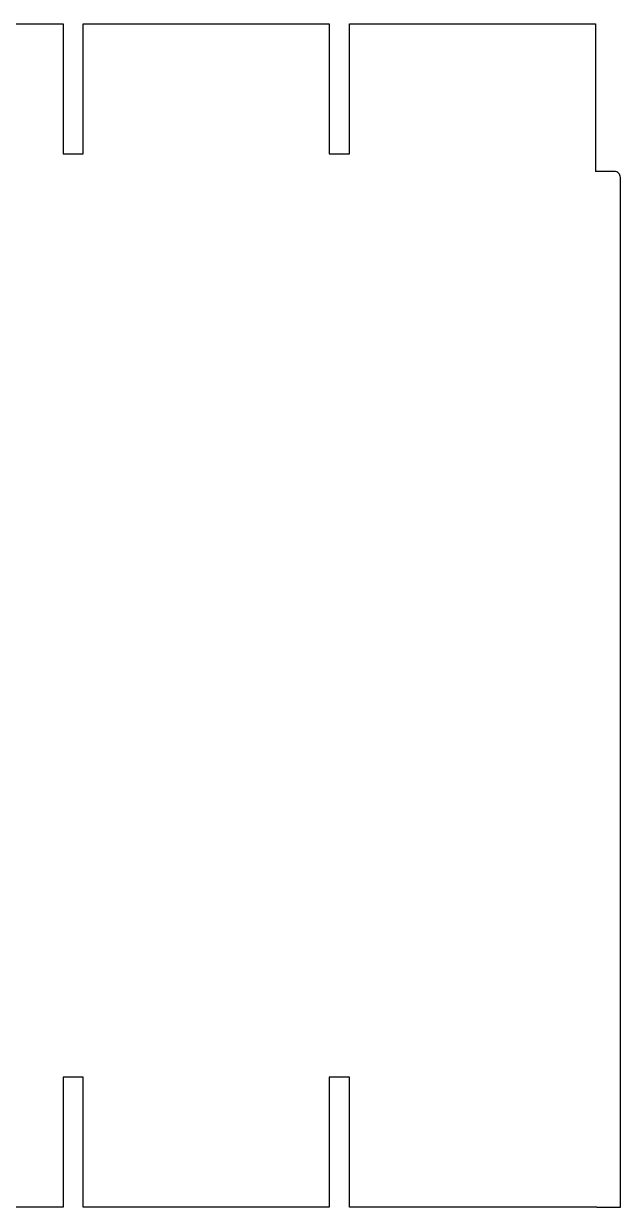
# Model space of a CAD drawing. Header units: millimetres. Extents: x 0 to 840, y -1485 to 297.
# Drawn here: x 195.1 to 200.15, y -1309.43 to -1299.43 of the extents above; entities that cross this region are included whole.
import ezdxf

# ---------------------------------------------------------------- set-up
doc = ezdxf.new("R2010")
doc.units = ezdxf.units.MM

# ---------------------------------------------------------------- blocks, each defined once
blk = doc.blocks.new('OTM30F3M_(40_60_63_80_100_125)_M')
at = {"layer": 'Defpoints', "color": 3, "linetype": 'Continuous'}
for points in [[(16.2, 10), (18.29, 10), (18.29, 8.901), (18.46, 8.901), (18.46, 10), (20.54, 10), (20.54, 8.901), (20.71, 8.901), (20.71, 10), (22.79, 10), (22.79, 8.951)], [(22.79, 8.951), (22.79, 8.751)], [(22.79, 8.8), (22.79, 8.8)], [(22.79, 8.8), (22.79, 8.8)], [(22.95, 8.751), (22.79, 8.751)], [(22.8, 0.001), (23, 0.001), (23, 8.701)], [(18.66, 0.001), (18.46, 0.001), (18.46, 1.101), (18.29, 1.101), (18.29, 0.001), (18.09, 0.001)], [(20.54, 1.101), (20.54, 0.001), (20.34, 0.001)], [(20.71, 1.101), (20.54, 1.101)], [(20.91, 0.001), (20.71, 0.001), (20.71, 1.101)], [(18.09, 0), (16.41, 0)], [(18.09, 0.001), (18.09, 0)], [(18.66, 0), (18.66, 0), (18.66, 0), (18.66, 0), (18.66, 0), (18.66, 0), (18.66, 0), (18.66, 0), (18.66, 0), (18.66, 0), (18.66, 0), (18.66, 0), (18.66, 0.001), (18.66, 0.001), (18.66, 0.001), (18.66, 0.001), (18.66, 0.001), (18.66, 0.001), (18.66, 0.001)], [(20.34, 0), (18.66, 0)], [(18.66, 0), (18.66, 0)], [(20.34, 0), (20.34, 0.001)], [(20.34, 0.001), (20.34, 0.001), (20.34, 0.001), (20.34, 0.001), (20.34, 0.001), (20.34, 0.001), (20.34, 0.001), (20.34, 0.001), (20.34, 0.001), (20.34, 0), (20.34, 0), (20.34, 0), (20.34, 0), (20.34, 0), (20.34, 0), (20.34, 0), (20.34, 0), (20.34, 0), (20.34, 0)], [(20.91, 0), (20.91, 0.001)], [(20.91, 0), (20.91, 0)], [(22.8, 0), (20.91, 0)], [(22.8, 0.001), (22.8, 0)]]:
    blk.add_lwpolyline(points, dxfattribs=at)
blk.add_lwpolyline([(23, 8.701, 0.414214), (22.95, 8.751)], format="xyb", dxfattribs=at)

msp = doc.modelspace()

# ---------------------------------------------------------------- block references
msp.add_blockref('OTM30F3M_(40_60_63_80_100_125)_M', (177.1457, -1309.4295))

doc.saveas('drawing.dxf')
